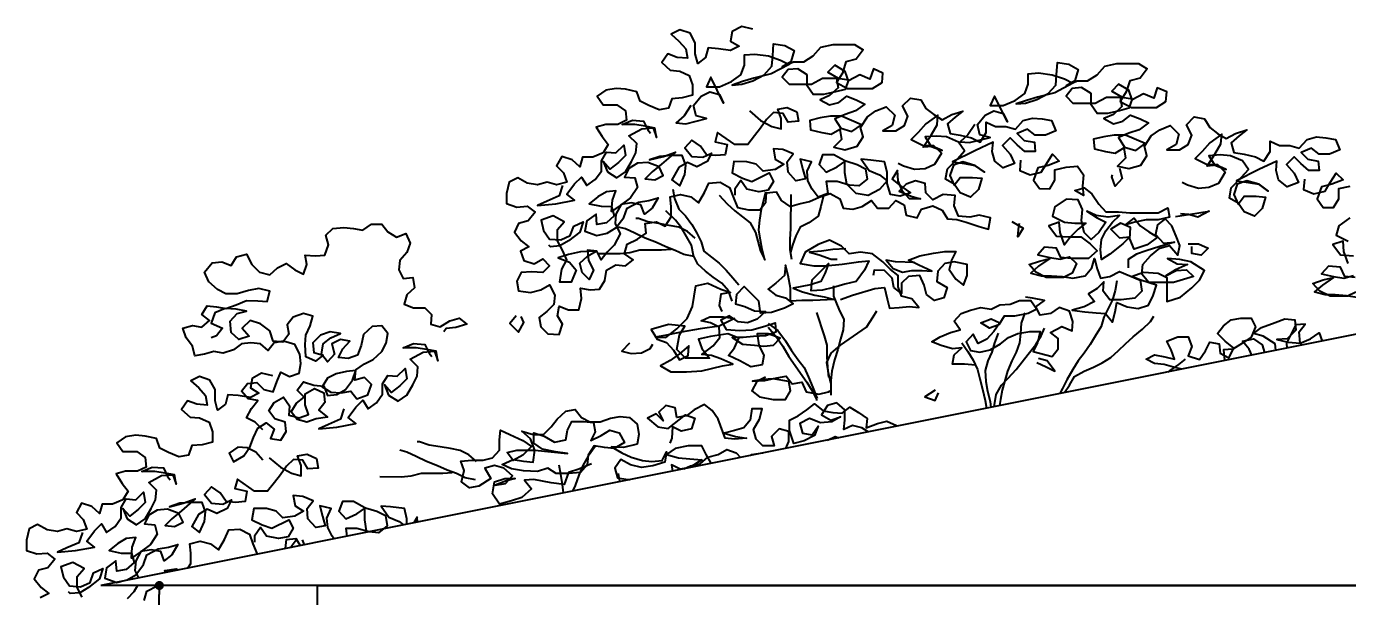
# Model space of a CAD drawing. Header units: millimetres. Extents: x 92.2 to 172.4, y 6.8 to 63.1.
# Drawn here: x 131.537 to 135.193, y 14.922 to 16.498 of the extents above; entities that cross this region are included whole.
import ezdxf

# ---------------------------------------------------------------- set-up
doc = ezdxf.new("R2010")
doc.units = ezdxf.units.MM
doc.layers.add('Alvenaria', color=5, linetype='Continuous')
doc.layers.add('COTAS', color=1, linetype='Continuous')
doc.styles.add('ROMANS', font='C-ACENTO.SHX')
doc.dimstyles.new('Artiun 1-50', dxfattribs={"dimscale": 0.5, "dimtxt": 0.15, "dimasz": 0.05, "dimexe": 0.03, "dimexo": 0.05, "dimgap": 0.1, "dimtad": 1, "dimzin": 4, "dimdsep": 46, "dimtxsty": 'ROMANS', "dimblk": 'DOT', "dimcen": 0.025, "dimclrt": 2, "dimadec": 0, "dimazin": 0, "dimtfac": 1, "dimtix": 1, "dimtmove": 2, "dimatfit": 2, "dimldrblk": 'DOT', "dimfxl": 1, "dimtolj": 1, "dimtzin": 0, "dimarcsym": 0})

# ---------------------------------------------------------------- blocks, each defined once
blk = doc.blocks.new('_DOT')
at = {"color": 0, "linetype": 'ByBlock'}
blk.add_line((-0.5, 0), (-1, 0), dxfattribs=at)
at = {"color": 0, "linetype": 'ByBlock', "const_width": 0.5}
blk.add_lwpolyline([(-0.25, 0, 1), (0.25, 0, 1)], format="xyb", close=True, dxfattribs=at)
blk = doc.blocks.new('*D146')
at = {"layer": 'COTAS', "color": 0, "lineweight": -2, "transparency": 16777216}
for p, q in [((132.318, 14.9523), (131.89, 14.9523)), ((131.905, 8.1573), (131.905, 14.9273)), ((132.318, 8.1323), (131.89, 8.1323))]:
    blk.add_line(p, q, dxfattribs=at)
at = {"layer": 'Defpoints', "color": 0, "transparency": 16777216}
for p in [(131.905, 14.9523), (132.343, 14.9523), (132.343, 8.1323)]:
    blk.add_point(p, dxfattribs=at)
at = {"layer": 'COTAS', "color": 0, "lineweight": -2, "transparency": 16777216, "xscale": 0.025, "yscale": 0.025, "zscale": 0.025}
for p, rotation in [((131.905, 14.9523), 90), ((131.905, 8.1323), 270)]:
    blk.add_blockref('_DOT', p, dxfattribs=dict(at, rotation=rotation))
at = {"layer": 'COTAS', "color": 7, "transparency": 16777216, "insert": (131.8175, 11.5423), "char_height": 0.075, "attachment_point": 5, "rotation": 90, "style": 'ROMANS'}
blk.add_mtext('\\A1;6.82', dxfattribs=at)

msp = doc.modelspace()

# ---------------------------------------------------------------- linework, layer by layer
at = {"color": 30}
for p in [(137.743, 16.1523), (143.743, 14.9523)]:
    msp.add_line(p, (131.743, 14.9523), dxfattribs=at)
at = {"color": 67}
for points in [[(133.5475, 16.4908), (133.5165, 16.4979), (133.4903, 16.4837), (133.4855, 16.4575), (133.5093, 16.4432), (133.4855, 16.4313), (133.4522, 16.4361), (133.4236, 16.4385), (133.4164, 16.4123), (133.395, 16.3956), (133.3879, 16.4218), (133.3879, 16.4528), (133.3736, 16.479), (133.345, 16.4886), (133.3212, 16.4767), (133.3426, 16.4576), (133.3617, 16.4362), (133.3664, 16.41), (133.3378, 16.4124), (133.3116, 16.4219), (133.295, 16.3981), (133.3187, 16.3767), (133.3449, 16.3743), (133.3711, 16.3623), (133.3806, 16.3361), (133.3806, 16.3075), (133.352, 16.3004), (133.3234, 16.2981), (133.3139, 16.2719), (133.2877, 16.2671), (133.2591, 16.2791), (133.2353, 16.291), (133.2258, 16.3172), (133.1949, 16.3244), (133.1687, 16.3268), (133.1401, 16.3221), (133.1163, 16.3054), (133.1329, 16.2816), (133.171, 16.2815), (133.1948, 16.2649), (133.1972, 16.2387), (133.1733, 16.2268), (133.14, 16.2268), (133.1138, 16.2197), (133.1304, 16.1935), (133.1471, 16.172), (133.1328, 16.1482), (133.1042, 16.1363), (133.0756, 16.1364), (133.0685, 16.1102), (133.047, 16.1292), (133.0185, 16.1388), (133.0042, 16.1126), (133.0232, 16.0935), (133.0327, 16.0673), (133.0041, 16.0602), (132.9779, 16.0674), (132.9517, 16.0603), (132.9231, 16.0651), (132.897, 16.0794), (132.8731, 16.0675), (132.866, 16.0365), (132.8659, 16.008), (132.8945, 15.9984), (132.9231, 16.0008), (132.9445, 15.9841), (132.9254, 15.9603), (132.8992, 15.9532), (132.8873, 15.9294), (132.9063, 15.9055), (132.9277, 15.8888), (132.9039, 15.8769), (132.9134, 15.8507), (132.942, 15.8412), (132.9658, 15.8555), (132.9849, 15.8364), (132.9658, 15.8174), (132.9348, 15.8198), (132.9062, 15.8174), (132.8943, 15.7936), (132.8991, 15.7674), (132.9324, 15.7626), (132.961, 15.7697), (132.9848, 15.784), (132.9991, 15.7554), (132.9967, 15.7292), (132.9776, 15.7102), (132.9561, 15.6935), (132.9609, 15.6673), (132.9799, 15.6483), (133.0109, 15.6458), (133.0204, 15.6744), (133.0062, 15.6982), (133.0109, 15.7244), (133.0371, 15.7149), (133.0657, 15.7149), (133.0729, 15.7458), (133.0705, 15.7744), (133.0967, 15.7696), (133.1229, 15.772), (133.1372, 15.7958), (133.142, 15.8243), (133.1682, 15.8386), (133.1944, 15.8362), (133.2159, 15.8528), (133.1921, 15.8695), (133.1992, 15.8957), (133.2278, 15.91), (133.2517, 15.9266), (133.2493, 15.9528), (133.2803, 15.9576), (133.3041, 15.9456), (133.3208, 15.9718), (133.3208, 16.0004), (133.3184, 16.0266), (133.347, 16.0337), (133.3756, 16.0265), (133.397, 16.0099), (133.4137, 16.0384), (133.4256, 16.0646), (133.4566, 16.067), (133.4828, 16.0526), (133.4923, 16.0264), (133.5042, 15.9978), (133.5351, 15.9907), (133.5661, 15.9906), (133.5828, 16.0121), (133.5852, 16.0383), (133.6114, 16.0406), (133.6256, 16.0168), (133.6494, 16.0001), (133.6756, 16.0072), (133.7042, 16.0143), (133.7304, 16.0262), (133.7614, 16.0357), (133.7876, 16.0214), (133.7971, 15.9952), (133.8233, 15.9928), (133.8495, 15.9999), (133.8757, 16.0166), (133.8923, 15.9951), (133.9233, 15.9951), (133.9424, 16.0165), (133.9662, 16.0046), (133.9709, 15.976), (134.0018, 15.9688), (134.0138, 15.9926), (134.0447, 16.0021), (134.0709, 15.9902), (134.0852, 15.9664), (134.1114, 15.964), (134.1376, 15.9568), (134.1733, 15.9448), (134.1995, 15.9377), (134.2043, 15.9686), (134.1733, 15.9758), (134.1471, 15.9711), (134.1162, 15.9735), (134.1043, 16.0021), (134.1067, 16.0306), (134.0733, 16.033), (134.0448, 16.0188), (134.0257, 16.0379), (134.0234, 16.0641), (133.9972, 16.0712), (133.971, 16.0617), (133.9519, 16.0427), (133.9852, 16.0284), (134.0114, 16.0212), (133.9805, 16.0212), (133.9614, 16.0427), (133.9495, 16.0713), (133.9472, 16.0998), (133.9329, 16.076), (133.9591, 16.0546), (133.9829, 16.0379), (133.9543, 16.0284), (133.9281, 16.0332), (133.9186, 16.0641), (133.9186, 16.0951), (133.9115, 16.1237), (133.8734, 16.1285), (133.8472, 16.1309), (133.8686, 16.0999), (133.8972, 16.088), (133.9186, 16.0713), (133.8971, 16.0475), (133.8662, 16.0309), (133.8328, 16.0357), (133.8067, 16.0619), (133.8019, 16.0928), (133.802, 16.1262), (133.771, 16.1429), (133.74, 16.1429), (133.7305, 16.1167), (133.7495, 16.0953), (133.7805, 16.1095), (133.8043, 16.1262), (133.8353, 16.1166), (133.8591, 16.1047), (133.8638, 16.0761), (133.84, 16.0571), (133.8138, 16.0595), (133.7805, 16.069), (133.7495, 16.0691), (133.7542, 16.0357), (133.728, 16.0262), (133.7114, 16.0477), (133.6995, 16.0715), (133.6971, 16.0977), (133.7091, 16.1239), (133.6781, 16.131), (133.6852, 16.1025), (133.6924, 16.0763), (133.6662, 16.0715), (133.6447, 16.0954), (133.6424, 16.1239), (133.6591, 16.1454), (133.6305, 16.1573), (133.6043, 16.1597), (133.6091, 16.1311), (133.6329, 16.1168), (133.609, 16.1025), (133.5757, 16.0978), (133.5567, 16.1169), (133.5305, 16.124), (133.4947, 16.1241), (133.49, 16.0931), (133.5185, 16.0788), (133.5447, 16.0693), (133.5924, 16.093), (133.6042, 16.0692), (133.5899, 16.0454), (133.5637, 16.0407), (133.5304, 16.0478), (133.5137, 16.0717), (133.4971, 16.0479), (133.497, 16.0312)], [(133.3758, 16.279), (133.3567, 16.2504), (133.3353, 16.2314), (133.3615, 16.229), (133.4186, 16.2432), (133.3901, 16.2504), (133.383, 16.279), (133.4044, 16.3051), (133.4282, 16.317), (133.4544, 16.3099), (133.4663, 16.286), (133.4307, 16.3575), (133.4187, 16.3313), (133.4544, 16.3313), (133.4878, 16.3456), (133.514, 16.3646), (133.5236, 16.3908), (133.5236, 16.4193), (133.5522, 16.4217), (133.5903, 16.4169), (133.6236, 16.405), (133.6474, 16.393), (133.5974, 16.3669), (133.5497, 16.355), (133.5188, 16.3455), (133.4902, 16.336), (133.5164, 16.3384), (133.5473, 16.3479), (133.5783, 16.3645), (133.5998, 16.3883), (133.6022, 16.4169), (133.6046, 16.4502), (133.6355, 16.4454), (133.6617, 16.4311), (133.6522, 16.4002), (133.6283, 16.3859), (133.6593, 16.4002), (133.6879, 16.4001), (133.7141, 16.4168), (133.7356, 16.4406), (133.7689, 16.4477), (133.8284, 16.4476), (133.8522, 16.4333), (133.8332, 16.4072), (133.8046, 16.4), (133.795, 16.3691), (133.7783, 16.3429), (133.8093, 16.3262), (133.8783, 16.3261), (133.9046, 16.3428), (133.907, 16.369), (133.8808, 16.3809), (133.8712, 16.3523), (133.8427, 16.3643), (133.8117, 16.3476), (133.8022, 16.3738), (133.7736, 16.3905), (133.7545, 16.3715), (133.7831, 16.3548), (133.8117, 16.35), (133.8021, 16.3238), (133.7759, 16.3167), (133.7426, 16.3096), (133.714, 16.3096), (133.6974, 16.3335), (133.6974, 16.3644), (133.6712, 16.3811), (133.645, 16.3787), (133.6283, 16.3573), (133.6474, 16.3383), (133.7093, 16.3382), (133.7402, 16.3548), (133.7783, 16.3548), (133.7831, 16.3286), (133.7592, 16.3072), (133.733, 16.2953), (133.7592, 16.281), (133.7854, 16.2881), (133.8069, 16.3048), (133.8331, 16.2952), (133.8569, 16.2833), (133.8307, 16.2643), (133.8021, 16.2548), (133.7735, 16.2429), (133.7901, 16.2167), (133.8211, 16.2071), (133.8473, 16.2262), (133.7925, 16.25), (133.7616, 16.25), (133.733, 16.2453), (133.7044, 16.2382), (133.7068, 16.212), (133.7377, 16.2048), (133.7639, 16.2), (133.7877, 16.2143), (133.7925, 16.1857), (133.771, 16.1643), (133.802, 16.1571), (133.8353, 16.1666), (133.852, 16.1928), (133.8449, 16.219), (133.864, 16.2476), (133.8878, 16.2642), (133.9164, 16.2761), (133.9402, 16.2523), (133.933, 16.2237), (133.9068, 16.2094), (133.9425, 16.2094), (133.9664, 16.2237), (133.9759, 16.2498), (133.9616, 16.2784), (133.9831, 16.2999), (134.0117, 16.2951), (134.0259, 16.2712), (134.0474, 16.2545), (134.0712, 16.2402), (134.0974, 16.2545), (134.1283, 16.264), (134.1069, 16.2473), (134.0854, 16.2283), (134.0926, 16.2021), (134.1211, 16.1973), (134.1521, 16.1902), (134.1759, 16.1782), (134.1926, 16.2044), (134.1926, 16.233), (134.2188, 16.221), (134.2474, 16.221), (134.2736, 16.2139), (134.295, 16.2376), (134.3212, 16.2448), (134.3474, 16.2424), (134.3736, 16.2376), (134.3855, 16.209), (134.3569, 16.1971), (134.3283, 16.1971), (134.3069, 16.2138), (134.2783, 16.2019), (134.2973, 16.1829), (134.3259, 16.1781), (134.3283, 16.1519), (134.2997, 16.1519), (134.2783, 16.171), (134.2592, 16.1901), (134.2378, 16.1686), (134.2592, 16.1448), (134.2711, 16.1186), (134.2401, 16.1067), (134.2163, 16.1258), (134.2092, 16.152), (134.2116, 16.1782), (134.1616, 16.1544), (134.0996, 16.1235), (134.133, 16.1187), (134.1615, 16.1139), (134.1877, 16.0949), (134.1615, 16.1139), (134.1282, 16.1235), (134.102, 16.114), (134.0924, 16.0854), (134.1043, 16.0592), (134.121, 16.0806), (134.1544, 16.0806), (134.1806, 16.0782), (134.171, 16.0472), (134.1495, 16.0258), (134.121, 16.0378), (134.1043, 16.0616), (134.0805, 16.0759), (134.0853, 16.1045), (134.1139, 16.133), (134.133, 16.1544), (134.1163, 16.1783), (134.083, 16.1926), (134.0544, 16.195), (134.0235, 16.1927), (134.0401, 16.1664), (134.0711, 16.1545), (134.0449, 16.1664), (134.0187, 16.1641), (134.0402, 16.1974), (134.0569, 16.226), (134.0593, 16.2522), (134.0259, 16.2284), (134.0044, 16.2046), (133.9854, 16.1855), (134.0187, 16.1688), (134.0473, 16.1688), (134.0687, 16.1474), (134.0496, 16.1164), (134.0234, 16.1045), (133.9948, 16.1022), (133.9639, 16.1117), (133.9496, 16.1189)], [(134.1612, 16.2267), (134.1421, 16.1981), (134.1206, 16.1791), (134.1468, 16.1767), (134.204, 16.1909), (134.1754, 16.1981), (134.1683, 16.2267), (134.1898, 16.2529), (134.2136, 16.2648), (134.2398, 16.2576), (134.2517, 16.2338), (134.216, 16.3052), (134.2041, 16.279), (134.2398, 16.279), (134.2732, 16.2933), (134.2994, 16.3123), (134.3089, 16.3385), (134.309, 16.3671), (134.3375, 16.3694), (134.3756, 16.3646), (134.409, 16.3527), (134.4328, 16.3408), (134.3827, 16.3146), (134.3351, 16.3027), (134.3041, 16.2932), (134.2755, 16.2837), (134.3017, 16.2861), (134.3327, 16.2956), (134.3637, 16.3122), (134.3851, 16.336), (134.3875, 16.3646), (134.3899, 16.398), (134.4209, 16.3932), (134.4471, 16.3788), (134.4375, 16.3479), (134.4137, 16.3336), (134.4447, 16.3479), (134.4733, 16.3479), (134.4995, 16.3645), (134.5209, 16.3883), (134.5543, 16.3954), (134.6138, 16.3954), (134.6376, 16.3811), (134.6185, 16.3549), (134.5899, 16.3478), (134.5804, 16.3168), (134.5637, 16.2906), (134.5946, 16.2739), (134.6637, 16.2739), (134.6899, 16.2905), (134.6923, 16.3167), (134.6661, 16.3286), (134.6566, 16.3001), (134.628, 16.312), (134.597, 16.2954), (134.5875, 16.3216), (134.559, 16.3383), (134.5399, 16.3192), (134.5685, 16.3025), (134.597, 16.2977), (134.5875, 16.2716), (134.5613, 16.2644), (134.5279, 16.2573), (134.4994, 16.2573), (134.4827, 16.2812), (134.4827, 16.3121), (134.4566, 16.3288), (134.4304, 16.3265), (134.4137, 16.3051), (134.4327, 16.286), (134.4946, 16.2859), (134.5256, 16.3026), (134.5637, 16.3025), (134.5684, 16.2763), (134.5446, 16.2549), (134.5184, 16.243), (134.5446, 16.2287), (134.5708, 16.2358), (134.5922, 16.2525), (134.6184, 16.2429), (134.6422, 16.231), (134.616, 16.212), (134.5874, 16.2025), (134.5588, 16.1906), (134.5755, 16.1644), (134.6064, 16.1548), (134.6326, 16.1739), (134.5779, 16.1977), (134.5469, 16.1978), (134.5184, 16.193), (134.4898, 16.1859), (134.4921, 16.1597), (134.5231, 16.1525), (134.5493, 16.1478), (134.5731, 16.162), (134.5778, 16.1334), (134.5564, 16.112), (134.5873, 16.1049), (134.6207, 16.1143), (134.6374, 16.1405), (134.6303, 16.1667), (134.6493, 16.1953), (134.6732, 16.2119), (134.7018, 16.2238), (134.7255, 16.2), (134.7184, 16.1714), (134.6922, 16.1571), (134.7279, 16.1571), (134.7517, 16.1714), (134.7613, 16.1976), (134.747, 16.2262), (134.7685, 16.2476), (134.797, 16.2428), (134.8113, 16.219), (134.8327, 16.2023), (134.8565, 16.188), (134.8827, 16.2022), (134.9137, 16.2117), (134.8922, 16.1951), (134.8708, 16.176), (134.8779, 16.1498), (134.9065, 16.145), (134.9374, 16.1379), (134.9612, 16.1259), (134.9779, 16.1521), (134.978, 16.1807), (135.0041, 16.1688), (135.0327, 16.1687), (135.0589, 16.1616), (135.0804, 16.1854), (135.1066, 16.1925), (135.1328, 16.1901), (135.159, 16.1853), (135.1708, 16.1567), (135.1422, 16.1448), (135.1137, 16.1449), (135.0923, 16.1615), (135.0637, 16.1497), (135.0827, 16.1306), (135.1113, 16.1258), (135.1136, 16.0996), (135.0851, 16.0996), (135.0636, 16.1187), (135.0446, 16.1378), (135.0232, 16.1164), (135.0446, 16.0925), (135.0564, 16.0663), (135.0255, 16.0544), (135.0017, 16.0735), (134.9946, 16.0997), (134.997, 16.1259), (134.9469, 16.1021), (134.885, 16.0712), (134.9183, 16.0664), (134.9469, 16.0617), (134.9731, 16.0426), (134.9469, 16.0617), (134.9136, 16.0712), (134.8874, 16.0617), (134.8778, 16.0331), (134.8897, 16.0069), (134.9064, 16.0284), (134.9397, 16.0283), (134.9659, 16.0259), (134.9564, 15.995), (134.9349, 15.9736), (134.9063, 15.9855), (134.8897, 16.0093), (134.8659, 16.0236), (134.8707, 16.0522), (134.8993, 16.0808), (134.9184, 16.1022), (134.9017, 16.126), (134.8684, 16.1403), (134.8398, 16.1427), (134.8088, 16.1404), (134.8255, 16.1142), (134.8564, 16.1022), (134.8303, 16.1142), (134.8041, 16.1118), (134.8255, 16.1451), (134.8422, 16.1737), (134.8446, 16.1999), (134.8113, 16.1761), (134.7898, 16.1523), (134.7707, 16.1333), (134.8041, 16.1166), (134.8326, 16.1165), (134.8541, 16.0951), (134.835, 16.0641), (134.8088, 16.0523), (134.7802, 16.0499), (134.7492, 16.0595), (134.735, 16.0666)], [(133.5377, 16.2645), (133.5687, 16.2383), (133.5996, 16.2216), (133.6258, 16.2144), (133.6258, 16.243), (133.6163, 16.2692), (133.6425, 16.274), (133.6687, 16.262), (133.6735, 16.2358), (133.6449, 16.2335), (133.6306, 16.2573), (133.6044, 16.2597), (133.5853, 16.2407), (133.5687, 16.2169), (133.552, 16.1955), (133.5329, 16.1717), (133.4972, 16.1717), (133.4496, 16.2051), (133.4424, 16.1789), (133.4757, 16.1717), (133.4709, 16.1431), (133.4447, 16.1408), (133.4186, 16.1432), (133.4019, 16.167), (133.3781, 16.1837), (133.359, 16.1623), (133.3781, 16.1385), (133.409, 16.1361), (133.4328, 16.1479), (133.4209, 16.1241), (133.3923, 16.1099), (133.3661, 16.1218), (133.3423, 16.1075), (133.3232, 16.0742), (133.3447, 16.0575), (133.359, 16.0885), (133.3614, 16.1147), (133.3519, 16.1409), (133.3209, 16.1409), (133.29, 16.1385), (133.2614, 16.129), (133.2995, 16.1385), (133.3328, 16.1504), (133.2947, 16.1171), (133.2685, 16.0957), (133.2494, 16.0767), (133.2756, 16.0743), (133.2994, 16.0861), (133.2875, 16.11), (133.2566, 16.1219), (133.228, 16.1196), (133.2042, 16.1053), (133.1923, 16.0815), (133.2208, 16.0791), (133.228, 16.0529), (133.2089, 16.0243), (133.1803, 16.0029), (133.1565, 15.9863), (133.1589, 16.0172), (133.1684, 16.0434), (133.1422, 16.041), (133.1184, 16.0268), (133.0946, 16.0077), (133.1279, 16.0006), (133.1565, 16.0005), (133.1636, 15.9743), (133.1421, 15.9553), (133.1159, 15.9506), (133.1136, 15.9792), (133.0874, 15.9601), (133.0826, 15.9316), (133.1159, 15.9196), (133.1445, 15.9267), (133.1683, 15.941), (133.1898, 15.9696), (133.1993, 15.9957), (133.2303, 16.0124), (133.2589, 16.0171), (133.2851, 16.0242), (133.2684, 15.9957), (133.2469, 15.979), (133.2374, 16.0052), (133.2112, 16.01), (133.1827, 16.0053), (133.1684, 15.9791), (133.1659, 15.9529), (133.1802, 15.9243), (133.1635, 15.8934), (133.1444, 15.8743), (133.1278, 15.8529), (133.1159, 15.8768), (133.0897, 15.8792), (133.092, 15.8506), (133.1063, 15.8244), (133.0944, 15.7982), (133.0753, 15.8173), (133.0682, 15.8435), (133.0897, 15.8625), (133.1135, 15.8768), (133.0706, 15.8744), (133.0373, 15.8673), (133.0087, 15.8578), (133.0396, 15.8459), (133.0587, 15.8244), (133.0443, 15.7911), (133.0134, 15.7911), (133.0182, 15.8268), (133.0325, 15.853), (133.0206, 15.8792), (133.0063, 15.9054), (133.0064, 15.9364), (133.0254, 15.9578), (132.9945, 15.9745), (132.9612, 15.9626), (132.9683, 15.934), (132.9849, 15.9102), (133.0159, 15.9078), (133.0421, 15.9197), (133.0516, 15.9459), (133.0778, 15.9578), (133.0683, 15.9292), (133.0373, 15.9054), (133.0135, 15.8911), (132.9873, 15.8888), (132.9825, 15.8935)], [(133.0208, 16.0578), (133.0112, 16.0293), (132.9779, 16.015), (132.9517, 16.0031), (133.0017, 16.0078), (133.0541, 16.0173), (133.0327, 16.034), (133.0541, 16.0626), (133.0732, 16.0816), (133.0875, 16.0578), (133.1113, 16.0744), (133.128, 16.0982), (133.128, 16.1268), (133.1423, 16.1506), (133.1685, 16.1482), (133.19, 16.1696), (133.1947, 16.141), (133.1756, 16.122), (133.1518, 16.103), (133.1328, 16.1244), (133.1446, 16.0958), (133.1708, 16.0791), (133.1947, 16.0958), (133.2114, 16.1243), (133.2233, 16.1481), (133.2257, 16.1743), (133.2043, 16.1958), (133.24, 16.2148), (133.271, 16.2172), (133.2805, 16.1909), (133.2757, 16.2171), (133.2495, 16.2219), (133.221, 16.2267), (133.1853, 16.2268), (133.2138, 16.2386), (133.2448, 16.2362), (133.2567, 16.2124), (133.2638, 16.2029)], [(134.2878, 16.1281), (134.2854, 16.0995), (134.3139, 16.0876), (134.3449, 16.0947), (134.3592, 16.1185), (134.3759, 16.1447), (134.3949, 16.1256), (134.364, 16.1138), (134.3354, 16.1066), (134.3234, 16.0733), (134.3401, 16.0495), (134.3687, 16.0494), (134.383, 16.0732), (134.383, 16.1018), (134.414, 16.1089), (134.4449, 16.1113), (134.4616, 16.0875), (134.4592, 16.0565), (134.4615, 16.0303), (134.4377, 16.0446), (134.4639, 16.0517), (134.4853, 16.0351), (134.5044, 16.0065), (134.5234, 15.985), (134.5591, 15.985), (134.5901, 15.9826), (134.6687, 15.9825), (134.6949, 15.9968), (134.6996, 15.9706), (134.6686, 15.9634), (134.6353, 15.9635), (134.6043, 15.9564), (134.5781, 15.9492), (134.602, 15.9683), (134.6186, 15.9468), (134.6424, 15.9301), (134.6662, 15.9158), (134.6376, 15.8944), (134.6019, 15.8825), (134.59, 15.9111), (134.5924, 15.9421), (134.5639, 15.954), (134.5376, 15.9374), (134.5614, 15.9135), (134.59, 15.9159), (134.5709, 15.8969), (134.5352, 15.8683), (134.5114, 15.854), (134.509, 15.8802), (134.5114, 15.9088), (134.5233, 15.9326), (134.5424, 15.9564), (134.5615, 15.9754), (134.5305, 15.9707), (134.4972, 15.9755), (134.471, 15.9874), (134.4996, 15.9684), (134.5234, 15.9564), (134.5043, 15.9279), (134.4828, 15.9088), (134.4638, 15.9279), (134.4567, 15.9613), (134.4591, 15.9922), (134.4472, 16.0184), (134.4139, 16.0208), (134.3829, 15.9994), (134.3757, 15.9732), (134.4091, 15.9565), (134.4376, 15.9541), (134.4686, 15.9541), (134.4471, 15.9374), (134.4257, 15.916), (134.409, 15.8946), (134.3971, 15.928), (134.3948, 15.9565), (134.3662, 15.947), (134.3876, 15.9185), (134.4233, 15.916), (134.4543, 15.916), (134.4804, 15.8969), (134.4995, 15.8779), (134.4756, 15.8565), (134.428, 15.8565), (134.3994, 15.8589), (134.3876, 15.8851), (134.3542, 15.8875), (134.3352, 15.8661), (134.3685, 15.8589), (134.3971, 15.8541), (134.4233, 15.8613), (134.4423, 15.8422), (134.4304, 15.816), (134.4065, 15.8041), (134.3589, 15.8042), (134.3303, 15.8185), (134.3113, 15.8399), (134.3399, 15.8494), (134.3685, 15.8566), (134.3375, 15.8351), (134.3161, 15.8161), (134.3446, 15.8089), (134.3732, 15.8089), (134.4042, 15.8065), (134.4327, 15.8017), (134.4661, 15.8088), (134.4852, 15.8302), (134.4923, 15.8564), (134.4994, 15.8279), (134.5089, 15.8017), (134.5351, 15.8064), (134.5613, 15.8207), (134.6185, 15.7968), (134.6232, 15.7658), (134.6041, 15.7468), (134.566, 15.7421), (134.5351, 15.7421), (134.5161, 15.7659), (134.5185, 15.7921), (134.4994, 15.7731), (134.4756, 15.7588), (134.4922, 15.7374), (134.4636, 15.7231), (134.4303, 15.7136), (134.466, 15.7088), (134.4969, 15.7064), (134.5231, 15.704), (134.5422, 15.6802), (134.5493, 15.7087), (134.5541, 15.7349), (134.5827, 15.723), (134.6136, 15.7182), (134.6422, 15.7277), (134.6542, 15.7539), (134.6637, 15.7825), (134.6209, 15.7968), (134.5947, 15.8063), (134.628, 15.8182), (134.6685, 15.8158), (134.6923, 15.8039), (134.6923, 15.7372), (134.7304, 15.7491), (134.7613, 15.7752), (134.7828, 15.7966), (134.7971, 15.8228), (134.759, 15.8467), (134.7281, 15.8538), (134.6947, 15.8563), (134.7209, 15.8419), (134.7495, 15.8395), (134.7161, 15.8253), (134.6899, 15.8086), (134.7185, 15.8229), (134.7471, 15.8252), (134.7661, 15.8062), (134.7113, 15.7896), (134.6423, 15.7896), (134.6233, 15.8135), (134.6257, 15.8396), (134.6471, 15.8634), (134.6733, 15.8849), (134.6995, 15.892), (134.7233, 15.8658), (134.7281, 15.8919), (134.7186, 15.9181), (134.7067, 15.9467), (134.6877, 15.9658), (134.6662, 15.9492), (134.6615, 15.923), (134.6829, 15.8991), (134.7138, 15.9015), (134.6733, 15.8896), (134.6352, 15.8777), (134.609, 15.8682), (134.5852, 15.854), (134.5852, 15.8302)], [(134.5616, 16.1064), (134.5687, 16.0778), (134.5497, 16.0564), (134.5402, 16.0826), (134.5425, 16.0874)], [(135.0731, 16.0758), (135.0707, 16.0473), (135.0993, 16.0353), (135.1302, 16.0424), (135.1446, 16.0662), (135.1613, 16.0924), (135.1803, 16.0734), (135.1493, 16.0615), (135.1207, 16.0544), (135.1088, 16.021), (135.1254, 15.9972), (135.154, 15.9972), (135.1683, 16.021), (135.1684, 16.0495), (135.1993, 16.0567)], [(133.3256, 16.048), (133.3303, 16.0218), (133.3422, 15.9932), (133.3612, 15.9742), (133.3779, 15.9503), (133.3922, 15.9265), (133.404, 15.9027), (133.4112, 15.8765), (133.454, 15.8431), (133.473, 15.824), (133.4921, 15.8026), (133.5087, 15.7835)], [(133.4542, 16.0312), (133.4756, 16.0074), (133.497, 15.9883), (133.5398, 15.9549), (133.5541, 15.9287), (133.5683, 15.8763), (133.5802, 15.8525), (133.5731, 15.8811), (133.5684, 15.9073), (133.5636, 15.9359), (133.566, 15.9621), (133.5708, 15.993), (133.5828, 16.0406)], [(133.6518, 16.0334), (133.6517, 15.9382), (133.6493, 15.9096), (133.6493, 15.881), (133.6541, 15.8548)], [(133.7423, 16.031), (133.7352, 16), (133.728, 15.9738), (133.7018, 15.9548), (133.6779, 15.9429), (133.666, 15.9191), (133.6565, 15.8929), (133.6517, 15.8739)], [(133.4896, 15.7383), (133.4801, 15.7669), (133.4611, 15.7883), (133.4373, 15.805), (133.4159, 15.8217), (133.3945, 15.8408), (133.3826, 15.8646), (133.3778, 15.8932), (133.3493, 15.9408), (133.3327, 15.9623), (133.3065, 15.9885)], [(134.7163, 15.9729), (134.752, 15.9777), (134.8092, 15.9871), (134.7782, 15.9705), (134.752, 15.9777), (134.7306, 15.9801)], [(132.1915, 15.3825), (132.17, 15.404), (132.1462, 15.4159), (132.1605, 15.4421), (132.1772, 15.4635), (132.151, 15.4683), (132.132, 15.4897), (132.1487, 15.5111), (132.1749, 15.5135), (132.1939, 15.4944), (132.2201, 15.4873), (132.2297, 15.5158), (132.2416, 15.542), (132.2654, 15.5301), (132.2916, 15.5396), (132.2964, 15.5658), (132.294, 15.592), (132.2798, 15.6182), (132.2488, 15.6277), (132.2226, 15.623), (132.2059, 15.6016), (132.1845, 15.6207), (132.1583, 15.6231), (132.1321, 15.6207), (132.1107, 15.6041), (132.0821, 15.5946), (132.0559, 15.5993), (132.0297, 15.5922), (132.0035, 15.5875), (131.9964, 15.6137), (131.9797, 15.6375), (131.9702, 15.6637), (131.9964, 15.6708), (132.0226, 15.6661), (132.0441, 15.6851), (132.0227, 15.7018), (132.037, 15.7256), (132.0632, 15.7232), (132.0894, 15.7184), (132.1179, 15.7279), (132.1465, 15.7398), (132.1775, 15.7397), (132.2037, 15.7373), (132.2109, 15.7659), (132.1799, 15.7731), (132.1513, 15.7683), (132.1204, 15.7588), (132.0894, 15.7589), (132.0656, 15.7708), (132.0418, 15.7923), (132.0299, 15.8185), (132.0514, 15.8446), (132.0776, 15.847), (132.1038, 15.8374), (132.1181, 15.8612), (132.1466, 15.8684), (132.1609, 15.8398), (132.1823, 15.8183), (132.2109, 15.8111), (132.2323, 15.8302), (132.2562, 15.8421), (132.28, 15.8254), (132.3038, 15.8134), (132.3133, 15.8396), (132.3086, 15.8658), (132.3372, 15.8634), (132.3634, 15.8658), (132.3729, 15.8944), (132.3658, 15.9206), (132.3849, 15.9396), (132.4158, 15.9419), (132.442, 15.9395), (132.4682, 15.9347), (132.492, 15.9514), (132.5206, 15.9514), (132.5373, 15.9299), (132.5611, 15.9156), (132.5873, 15.9251), (132.5991, 15.8989), (132.5896, 15.8727), (132.5705, 15.8513), (132.5681, 15.8251), (132.58, 15.8013), (132.6062, 15.8036), (132.6109, 15.7751), (132.5895, 15.756), (132.5823, 15.7298), (132.6085, 15.7203), (132.6395, 15.7203), (132.6585, 15.7012), (132.6561, 15.675), (132.6823, 15.6678), (132.7085, 15.6845), (132.7347, 15.6916), (132.7561, 15.6749), (132.7252, 15.6654), (132.699, 15.6631), (132.6918, 15.6535)], [(133.385, 15.8622), (133.3564, 15.867), (133.3326, 15.8789), (133.3064, 15.8885), (133.2802, 15.9004), (133.2493, 15.9123), (133.2207, 15.9267), (133.1945, 15.9386), (133.1755, 15.9434)], [(133.3874, 15.9122), (133.366, 15.9313), (133.3422, 15.9432), (133.316, 15.948), (133.2874, 15.9528), (133.2564, 15.9576), (133.2303, 15.9671), (133.2231, 15.9671)], [(134.2638, 15.959), (134.2947, 15.94), (134.2804, 15.9162), (134.2828, 15.9447), (134.2852, 15.9543)], [(135.1992, 15.9686), (135.1683, 15.9471), (135.1611, 15.921), (135.1944, 15.9043)], [(133.7897, 15.7428), (133.823, 15.7547), (133.885, 15.7736), (133.9112, 15.776), (133.9183, 15.745), (133.9254, 15.7188), (133.9516, 15.7212), (133.9802, 15.7235), (134.0064, 15.7211), (133.9874, 15.745), (133.9588, 15.7521), (133.9493, 15.7783), (133.9493, 15.8093), (133.9279, 15.826), (133.9065, 15.8474), (133.8779, 15.8689), (133.8446, 15.8737), (133.8136, 15.869), (133.7922, 15.8904), (133.7589, 15.9071), (133.7279, 15.8952), (133.6922, 15.8738), (133.6779, 15.8429), (133.716, 15.8357), (133.7469, 15.8357), (133.7945, 15.8404), (133.8398, 15.8475), (133.8684, 15.8499), (133.8564, 15.8237), (133.8326, 15.7927), (133.8016, 15.7856), (133.7707, 15.7761), (133.7397, 15.769), (133.7087, 15.7667), (133.7112, 15.7976), (133.7564, 15.8428), (133.7469, 15.8166), (133.735, 15.7928), (133.7064, 15.7833), (133.6587, 15.7739), (133.6849, 15.7643), (133.7183, 15.7547), (133.7445, 15.75), (133.773, 15.7428), (133.7135, 15.7405), (133.6825, 15.7405), (133.6516, 15.7381), (133.6516, 15.7739), (133.6445, 15.8096), (133.6374, 15.8382), (133.635, 15.8096), (133.6111, 15.7882), (133.5897, 15.7715), (133.6111, 15.7548), (133.6373, 15.7477), (133.6587, 15.731), (133.6349, 15.7191), (133.5991, 15.7072), (133.5682, 15.7049), (133.5635, 15.7382), (133.523, 15.7787), (133.5016, 15.7573), (133.4991, 15.7311), (133.5253, 15.724), (133.5515, 15.712), (133.5825, 15.7096), (133.5586, 15.6882), (133.5324, 15.6787), (133.5062, 15.6811), (133.4824, 15.6978), (133.4586, 15.6859), (133.4729, 15.6597), (133.511, 15.6573), (133.5443, 15.6596), (133.5801, 15.6691), (133.6086, 15.6786), (133.611, 15.6524), (133.5824, 15.6429), (133.5491, 15.6406), (133.5205, 15.6382), (133.4895, 15.6383), (133.5181, 15.6192), (133.5514, 15.6168), (133.5776, 15.6144), (133.6038, 15.6167), (133.6229, 15.6358), (133.5896, 15.6477), (133.5586, 15.6477), (133.5633, 15.6168), (133.5776, 15.5882), (133.5728, 15.562), (133.5419, 15.5572), (133.5109, 15.5739), (133.48, 15.5883), (133.4967, 15.6097), (133.5086, 15.6359), (133.4776, 15.6478), (133.43, 15.6407), (133.3967, 15.6336), (133.4062, 15.6074), (133.4276, 15.5812), (133.3609, 15.5812), (133.3371, 15.6051), (133.3443, 15.6455), (133.3586, 15.6693), (133.3133, 15.6741), (133.2657, 15.6599), (133.2823, 15.6337), (133.3085, 15.6241), (133.3276, 15.6027), (133.3442, 15.5765), (133.368, 15.5884), (133.3704, 15.6146), (133.3442, 15.5932), (133.318, 15.5741), (133.2918, 15.5599), (133.3204, 15.5432), (133.3632, 15.5431), (133.4061, 15.5455), (133.4633, 15.5597), (133.4918, 15.5644), (133.4585, 15.5788), (133.4323, 15.5883), (133.4061, 15.5907), (133.4371, 15.6145), (133.4562, 15.6383), (133.4538, 15.6669), (133.43, 15.6788), (133.4038, 15.6836), (133.4277, 15.6955), (133.4658, 15.6954), (133.4967, 15.6907), (133.4538, 15.6693), (133.4014, 15.6622), (133.349, 15.6527), (133.3038, 15.6432), (133.2776, 15.6385), (133.3062, 15.6384), (133.3371, 15.6622), (133.3657, 15.6908), (133.3801, 15.7241), (133.3896, 15.7812), (133.423, 15.7884), (133.4587, 15.7717), (133.4849, 15.7621), (133.4587, 15.7574), (133.4539, 15.7264), (133.461, 15.7097)], [(135.1944, 15.8423), (135.1825, 15.8757), (135.1801, 15.9043), (135.1515, 15.8948), (135.173, 15.8662), (135.2087, 15.8638)], [(133.3207, 15.8813), (133.2945, 15.879), (133.2349, 15.879), (133.2064, 15.8719), (133.1802, 15.8695), (133.1206, 15.8696)], [(133.8041, 15.8833), (133.7684, 15.8809), (133.7374, 15.8762), (133.7041, 15.8738), (133.7303, 15.8667), (133.7636, 15.8547), (133.7803, 15.8547)], [(133.9946, 15.845), (133.9422, 15.8474), (133.916, 15.8522), (133.935, 15.8284), (133.9612, 15.8188), (133.9874, 15.8236), (134.016, 15.8235), (134.0422, 15.8211), (134.0065, 15.8378), (133.9779, 15.8521), (134.0089, 15.864), (134.047, 15.8711), (134.078, 15.8759), (134.1089, 15.8758), (134.097, 15.852), (134.0898, 15.8258), (134.1089, 15.7996), (134.1303, 15.7829), (134.1398, 15.8091), (134.1399, 15.8401), (134.1041, 15.8473), (134.0779, 15.8425), (134.0589, 15.8211), (134.0565, 15.7925), (134.085, 15.7758), (134.0755, 15.7473), (134.0493, 15.7402), (134.0278, 15.7568), (134.0207, 15.783), (134.0088, 15.8093), (133.9779, 15.8069), (133.9588, 15.7879), (133.9588, 15.7593), (133.9374, 15.776), (133.9326, 15.8022), (133.9112, 15.8236), (133.8826, 15.8237), (133.8802, 15.8094)], [(134.7519, 15.8967), (134.7805, 15.8967), (134.8067, 15.8847), (134.7876, 15.8657), (134.7614, 15.8705), (134.7615, 15.8895)], [(135.2134, 15.8042), (135.1848, 15.8066), (135.1729, 15.8328), (135.1396, 15.8352), (135.1205, 15.8138), (135.1538, 15.8067), (135.1824, 15.8019), (135.2086, 15.809)], [(134.5542, 15.7945), (134.5494, 15.7683), (134.5422, 15.7421), (134.5184, 15.6945), (134.5112, 15.6683), (134.4945, 15.6421), (134.4802, 15.6183), (134.4635, 15.5945), (134.4468, 15.5731), (134.4325, 15.5493), (134.4158, 15.5207), (134.4039, 15.4969), (134.3963, 15.483)], [(135.2157, 15.7637), (135.1919, 15.7518), (135.1443, 15.7519), (135.1157, 15.7662), (135.0967, 15.7877), (135.1253, 15.7972), (135.1538, 15.8043), (135.1229, 15.7829), (135.1014, 15.7638), (135.13, 15.7567), (135.1586, 15.7566), (135.1895, 15.7542), (135.2181, 15.7494)], [(133.7707, 15.7809), (133.7706, 15.7523), (133.7849, 15.7166), (133.7992, 15.688), (133.7968, 15.6594), (133.7896, 15.6332), (133.7824, 15.6047), (133.7729, 15.5761), (133.7657, 15.5451), (133.7633, 15.5189), (133.7633, 15.4785)], [(132.1914, 15.2992), (132.1723, 15.3206), (132.1485, 15.3325), (132.1223, 15.3349), (132.0985, 15.3183), (132.1104, 15.2945), (132.139, 15.3111), (132.1557, 15.3349), (132.1652, 15.3611), (132.1772, 15.3873), (132.201, 15.4016), (132.2224, 15.3849), (132.2129, 15.3587), (132.2414, 15.3539), (132.2557, 15.3777), (132.2534, 15.4039), (132.2248, 15.4134), (132.2082, 15.4349), (132.2225, 15.4587), (132.2487, 15.473), (132.2653, 15.4491), (132.2629, 15.4229), (132.2915, 15.4158), (132.3177, 15.4253), (132.3082, 15.4515), (132.3082, 15.4824), (132.3344, 15.4967), (132.3606, 15.4848), (132.363, 15.4586), (132.3463, 15.4371), (132.3701, 15.4181), (132.3391, 15.4133), (132.3129, 15.4038), (132.2867, 15.411), (132.2701, 15.4324), (132.2844, 15.4562), (132.3058, 15.4729), (132.2868, 15.492), (132.3035, 15.5158), (132.3321, 15.5062), (132.3606, 15.5038), (132.3701, 15.4776), (132.3963, 15.48), (132.4202, 15.4942), (132.4392, 15.5204), (132.4488, 15.5466), (132.4226, 15.5442), (132.394, 15.5371), (132.3702, 15.5252), (132.3559, 15.5014), (132.3797, 15.4871), (132.4083, 15.4847), (132.4345, 15.4895), (132.4511, 15.468), (132.4821, 15.4799), (132.4916, 15.5084), (132.4726, 15.5275), (132.4464, 15.5204), (132.4488, 15.549), (132.4726, 15.5656), (132.4965, 15.5775), (132.5203, 15.5989), (132.5322, 15.6227), (132.537, 15.6489), (132.5204, 15.6704), (132.4942, 15.668), (132.4703, 15.6466), (132.4631, 15.6156), (132.4536, 15.5895), (132.4274, 15.58), (132.4012, 15.5824), (132.4131, 15.6062), (132.4322, 15.6276), (132.406, 15.6324), (132.3822, 15.6205), (132.3893, 15.5919), (132.3702, 15.5705), (132.3536, 15.5919), (132.3584, 15.6205), (132.3798, 15.6371), (132.406, 15.649), (132.3775, 15.6538), (132.3512, 15.6443), (132.3298, 15.6229), (132.3322, 15.5967), (132.3583, 15.5895), (132.3369, 15.5729), (132.3107, 15.5848), (132.3084, 15.6182), (132.3108, 15.6444), (132.3227, 15.6705), (132.3299, 15.6967), (132.3037, 15.7039), (132.2751, 15.6944), (132.2584, 15.673), (132.2631, 15.6468), (132.2464, 15.6254), (132.2203, 15.6278), (132.2108, 15.6564), (132.1846, 15.6754), (132.156, 15.685), (132.1346, 15.6636), (132.1536, 15.6421), (132.125, 15.6326), (132.1036, 15.6517), (132.1012, 15.6827), (132.1203, 15.7041), (132.1465, 15.7112), (132.1179, 15.716), (132.087, 15.7184), (132.0584, 15.7065), (132.0488, 15.6779), (132.0798, 15.6636), (132.0631, 15.6422), (132.0488, 15.6375)], [(134.1634, 15.5614), (134.1325, 15.5639), (134.0991, 15.5639), (134.1039, 15.5901), (134.1254, 15.6091), (134.0992, 15.6067), (134.0682, 15.6163), (134.042, 15.6259), (134.0658, 15.6401), (134.0944, 15.652), (134.1206, 15.6591), (134.104, 15.6829), (134.1231, 15.7044), (134.1493, 15.7139), (134.1778, 15.721), (134.2064, 15.7162), (134.2302, 15.7281), (134.2588, 15.7304), (134.285, 15.7399), (134.316, 15.7399), (134.3326, 15.7161), (134.3088, 15.7042), (134.2707, 15.6971), (134.2421, 15.6971), (134.2278, 15.6733), (134.2016, 15.6638), (134.1778, 15.6781), (134.2064, 15.69), (134.2302, 15.6781), (134.2135, 15.6543), (134.1944, 15.6329), (134.1706, 15.621), (134.1563, 15.6472), (134.1373, 15.6258), (134.1492, 15.6019), (134.1754, 15.5972), (134.2039, 15.6043), (134.2325, 15.6209), (134.254, 15.6376), (134.2802, 15.6494), (134.3135, 15.6542), (134.3421, 15.6542), (134.3349, 15.6232), (134.323, 15.5994), (134.3754, 15.5851), (134.3921, 15.6065), (134.3921, 15.6351), (134.3707, 15.6517), (134.4017, 15.6684), (134.4302, 15.6565), (134.4326, 15.6826), (134.4231, 15.7112), (134.3946, 15.7208), (134.3707, 15.7041), (134.3421, 15.6994), (134.3303, 15.7232), (134.3541, 15.7399), (134.3208, 15.7471), (134.3017, 15.7494)], [(132.8919, 15.6983), (132.8752, 15.6769), (132.899, 15.6531), (132.9133, 15.6793), (132.9061, 15.696)], [(133.723, 15.7071), (133.7444, 15.6428), (133.7515, 15.6166), (133.7514, 15.5856), (133.7538, 15.5547), (133.7562, 15.5285)], [(133.7633, 15.5118), (133.7562, 15.5404), (133.7514, 15.569), (133.7634, 15.5951), (133.7896, 15.6166), (133.8611, 15.6665), (133.8801, 15.6951), (133.8897, 15.7117)], [(134.2993, 15.7066), (134.2897, 15.678), (134.2873, 15.6494), (134.2849, 15.6232), (134.2754, 15.5971), (134.2634, 15.5733), (134.2515, 15.5447), (134.2372, 15.4923), (134.2324, 15.4661), (134.2296, 15.4497)], [(134.409, 15.4855), (134.4229, 15.5064), (134.4372, 15.5302), (134.4635, 15.5445), (134.4897, 15.5564), (134.5135, 15.5683), (134.5373, 15.5825), (134.5588, 15.6016), (134.5778, 15.6206), (134.5993, 15.6396), (134.6255, 15.661), (134.647, 15.6825), (134.6565, 15.6967)], [(134.7338, 15.5505), (134.7111, 15.5562), (134.6849, 15.5633), (134.6588, 15.5658), (134.6349, 15.5777), (134.6588, 15.5896), (134.6873, 15.5848), (134.7135, 15.5776), (134.704, 15.6038), (134.6922, 15.6276), (134.7231, 15.6395), (134.7517, 15.6395), (134.7612, 15.6133), (134.7516, 15.5871), (134.7826, 15.5775), (134.7993, 15.6013), (134.8112, 15.6251), (134.8374, 15.6204), (134.8398, 15.5942), (134.8636, 15.5822), (134.8779, 15.6084), (134.8541, 15.6275), (134.8327, 15.6489), (134.8494, 15.6704), (134.8708, 15.687), (134.897, 15.6917), (134.9256, 15.6917), (134.9375, 15.6679), (134.9255, 15.6393), (134.9017, 15.6227), (134.8755, 15.606), (134.8493, 15.6037), (134.8517, 15.5751), (134.8516, 15.5741)], [(134.9936, 15.6025), (134.9922, 15.6202), (134.9589, 15.6417), (134.9327, 15.6489), (134.9541, 15.6655), (134.9923, 15.6798), (135.0185, 15.6893), (135.047, 15.6868), (135.0494, 15.6583), (135.0256, 15.6345), (134.997, 15.6321), (135.0279, 15.6249), (135.0613, 15.6225), (135.0899, 15.6344), (135.1137, 15.6511), (135.122, 15.6281)], [(133.5896, 15.6763), (133.6158, 15.6572), (133.6372, 15.6286), (133.6538, 15.6024), (133.6728, 15.5762), (133.6895, 15.5547), (133.7014, 15.5285), (133.7133, 15.4999), (133.7228, 15.4737), (133.7251, 15.469)], [(133.5896, 15.6668), (133.6134, 15.6382), (133.63, 15.6143), (133.6467, 15.5857), (133.6966, 15.5142), (133.7109, 15.4904), (133.7228, 15.4666), (133.7228, 15.4642)], [(134.2254, 15.6495), (134.2159, 15.6233), (134.2087, 15.5971), (134.1968, 15.5733), (134.1896, 15.5471), (134.1919, 15.5162), (134.1967, 15.49), (134.2038, 15.4614), (134.2053, 15.4448)], [(134.2143, 15.4466), (134.2205, 15.4804), (134.2348, 15.5066), (134.2539, 15.5256), (134.2753, 15.5494), (134.3087, 15.5923), (134.3302, 15.6184), (134.3445, 15.6422), (134.354, 15.6637)], [(135.0667, 15.6171), (135.0613, 15.6225), (135.0589, 15.6535), (135.0756, 15.6749), (135.0494, 15.6726), (135.0351, 15.6464), (135.0232, 15.6226), (135.0244, 15.6086)], [(132.4157, 15.4405), (132.4061, 15.4119), (132.3728, 15.3977), (132.3466, 15.3858), (132.3966, 15.3905), (132.449, 15.4), (132.4276, 15.4167), (132.449, 15.4452), (132.4681, 15.4643), (132.4824, 15.4405), (132.5062, 15.4571), (132.5229, 15.4809), (132.5229, 15.5095), (132.5372, 15.5333), (132.5634, 15.5309), (132.5849, 15.5523), (132.5896, 15.5237), (132.5705, 15.5047), (132.5467, 15.4856), (132.5277, 15.5071), (132.5395, 15.4785), (132.5657, 15.4618), (132.5896, 15.4785), (132.6063, 15.507), (132.6182, 15.5308), (132.6206, 15.557), (132.5992, 15.5785), (132.6349, 15.5975), (132.6659, 15.5998), (132.6754, 15.5736), (132.6706, 15.5998), (132.6444, 15.6046), (132.6159, 15.6094), (132.5801, 15.6094), (132.6087, 15.6213), (132.6397, 15.6189), (132.6516, 15.5951), (132.6587, 15.5856)], [(133.2061, 15.6219), (133.1847, 15.6004), (133.2109, 15.5933), (133.2394, 15.5956), (133.2633, 15.6075), (133.2704, 15.6194)], [(134.1254, 15.6234), (134.142, 15.5996), (134.1563, 15.5757), (134.1682, 15.5495), (134.1753, 15.5233), (134.1824, 15.4947), (134.1895, 15.4638), (134.1934, 15.4424)], [(134.9277, 15.5893), (134.9207, 15.606), (134.9017, 15.6274), (134.9327, 15.6346), (134.9565, 15.6179), (134.9624, 15.5962)], [(134.3325, 15.5684), (134.3587, 15.5565), (134.3825, 15.5446), (134.3611, 15.5732), (134.3373, 15.5803)], [(134.6951, 15.5428), (134.7016, 15.5467), (134.7254, 15.5633), (134.7445, 15.5776)], [(132.2189, 15.532), (132.1879, 15.5391), (132.1617, 15.5249), (132.1569, 15.4987), (132.1807, 15.4844), (132.1569, 15.4725), (132.1236, 15.4773), (132.095, 15.4797), (132.0878, 15.4535), (132.0664, 15.4368), (132.0593, 15.463), (132.0593, 15.494), (132.045, 15.5202), (132.0165, 15.5298), (131.9926, 15.5179), (132.014, 15.4988), (132.0331, 15.4774), (132.0378, 15.4512), (132.0092, 15.4536), (131.9831, 15.4631), (131.9664, 15.4393), (131.9902, 15.4179), (132.0163, 15.4155), (132.0425, 15.4035), (132.052, 15.3773), (132.052, 15.3487), (132.0234, 15.3416), (131.9948, 15.3393), (131.9853, 15.3131), (131.9591, 15.3083), (131.9305, 15.3203), (131.9067, 15.3322), (131.8972, 15.3584), (131.8663, 15.3656), (131.8401, 15.368), (131.8115, 15.3632), (131.7877, 15.3466), (131.8043, 15.3228), (131.8424, 15.3227), (131.8662, 15.306), (131.8686, 15.2798), (131.8448, 15.268), (131.8114, 15.268), (131.7852, 15.2609), (131.8019, 15.2347), (131.8185, 15.2132), (131.8042, 15.1894), (131.7756, 15.1775), (131.747, 15.1776), (131.7399, 15.1514), (131.7184, 15.1704), (131.6899, 15.18), (131.6756, 15.1538), (131.6946, 15.1347), (131.7041, 15.1085), (131.6755, 15.1014), (131.6493, 15.1086), (131.6231, 15.1015), (131.5946, 15.1063), (131.5684, 15.1206), (131.5445, 15.1087), (131.5374, 15.0777), (131.5373, 15.0491), (131.5659, 15.0396), (131.5945, 15.042), (131.6159, 15.0253), (131.5968, 15.0015), (131.5706, 14.9943), (131.5587, 14.9705), (131.5777, 14.9467), (131.5992, 14.93), (131.5753, 14.9181)], [(133.5823, 15.5286), (133.5585, 15.5167), (133.5442, 15.4906), (133.5656, 15.4739), (133.6037, 15.4667), (133.637, 15.4667), (133.6513, 15.4905), (133.6466, 15.5167), (133.6037, 15.5239), (133.5752, 15.5215), (133.5466, 15.5168), (133.5799, 15.5191), (133.6133, 15.5262), (133.6395, 15.531), (133.6561, 15.5095), (133.6823, 15.5143), (133.6942, 15.488), (133.7299, 15.4809), (133.7561, 15.488), (133.7609, 15.4904)], [(134.0514, 15.4925), (134.0228, 15.4735), (134.0514, 15.4639), (134.0609, 15.4853)], [(133.101, 15.2885), (133.0653, 15.2743), (133.0367, 15.2648), (133.0248, 15.2315), (132.9891, 15.2363), (132.9414, 15.2458), (132.9152, 15.2435), (132.9343, 15.2196), (132.9081, 15.1959), (132.8795, 15.1864), (132.8461, 15.1769), (132.8271, 15.2055), (132.8319, 15.2388), (132.8605, 15.2483), (132.8891, 15.2483), (132.8629, 15.2411), (132.8343, 15.2293), (132.8628, 15.234), (132.8819, 15.2554), (132.8581, 15.2769), (132.8319, 15.284), (132.8057, 15.2769), (132.8224, 15.2483), (132.789, 15.2269), (132.7628, 15.2222), (132.7414, 15.2389), (132.7486, 15.2698), (132.7391, 15.296), (132.77, 15.2984), (132.801, 15.2984), (132.8272, 15.3055), (132.8463, 15.3269), (132.8463, 15.3555), (132.8487, 15.3817), (132.8749, 15.3697), (132.9106, 15.353), (132.9344, 15.3363), (132.9105, 15.3125), (132.8843, 15.2983), (132.8677, 15.3197), (132.8939, 15.3268), (132.9439, 15.3268), (133.0344, 15.3172), (133.0011, 15.322), (132.9653, 15.3292), (132.9415, 15.3459), (132.9416, 15.3744), (132.9701, 15.3649), (132.9987, 15.3482), (133.0297, 15.3553), (133.0344, 15.3815), (133.0464, 15.4053), (133.0797, 15.4053), (133.1059, 15.4029), (133.1106, 15.3767), (133.0987, 15.3529), (133.1273, 15.3671), (133.1511, 15.3814), (133.1773, 15.3742), (133.1916, 15.348), (133.163, 15.3314), (133.1368, 15.3338), (133.1082, 15.3386), (133.0915, 15.3124), (133.0891, 15.2862), (133.0701, 15.2648), (133.0367, 15.2624), (133.0034, 15.2624), (132.9796, 15.2768), (132.951, 15.2673), (132.9129, 15.2697), (132.8796, 15.2745), (132.8534, 15.2864), (132.8843, 15.3007), (132.9129, 15.2959), (132.9391, 15.2935), (132.9439, 15.3268), (132.932, 15.3578), (132.9082, 15.3792), (132.9392, 15.3697), (132.9678, 15.3696), (132.9892, 15.3911), (133.0059, 15.4125), (133.0297, 15.4339), (133.0559, 15.4386), (133.0726, 15.4172), (133.0964, 15.4052), (133.125, 15.4052), (133.1535, 15.4147), (133.1797, 15.4195), (133.2059, 15.4171), (133.2274, 15.398), (133.2321, 15.3694), (133.2273, 15.3432), (133.1892, 15.3337), (133.1559, 15.3361), (133.1844, 15.3194), (133.2106, 15.3075), (133.2416, 15.2979), (133.2677, 15.2955), (133.2963, 15.2979), (133.3083, 15.3217), (133.3035, 15.2931), (133.2701, 15.2836), (133.2392, 15.2789), (133.2082, 15.2861), (133.182, 15.3004), (133.1653, 15.2766), (133.1724, 15.2504), (133.201, 15.2456), (133.2068, 15.2451)], [(133.6387, 15.3315), (133.6464, 15.35), (133.6465, 15.3785), (133.6203, 15.3857), (133.5988, 15.3643), (133.606, 15.3381), (133.575, 15.3381), (133.556, 15.3572), (133.5488, 15.3834), (133.5655, 15.412), (133.5727, 15.4405), (133.5441, 15.4406), (133.5393, 15.4096), (133.5226, 15.3882), (133.4964, 15.3811), (133.4679, 15.3739), (133.4988, 15.3644), (133.5298, 15.3596), (133.4964, 15.3572), (133.4702, 15.3597), (133.4512, 15.4121), (133.4346, 15.4359), (133.4132, 15.4526), (133.3846, 15.4383), (133.3631, 15.4217), (133.3369, 15.4169), (133.3322, 15.4431), (133.306, 15.4503), (133.2869, 15.4313), (133.2988, 15.4074), (133.2798, 15.4265), (133.256, 15.4146), (133.2845, 15.3908), (133.3131, 15.386), (133.3607, 15.4241), (133.3869, 15.4145), (133.3774, 15.3859), (133.3488, 15.3788), (133.325, 15.3907), (133.3226, 15.3598), (133.3178, 15.3455)], [(133.866, 15.377), (133.8489, 15.3879), (133.8227, 15.3951), (133.7989, 15.3832), (133.8013, 15.4094), (133.8013, 15.4379), (133.7799, 15.457), (133.7537, 15.4499), (133.737, 15.4237), (133.7632, 15.4094), (133.7894, 15.4189), (133.7656, 15.4046), (133.7346, 15.4023), (133.7037, 15.4142), (133.6775, 15.3999), (133.6846, 15.3737), (133.7108, 15.369), (133.7275, 15.3928), (133.7179, 15.3666), (133.6893, 15.3523), (133.6607, 15.3452), (133.6489, 15.3809), (133.6489, 15.4095), (133.6727, 15.4214), (133.6965, 15.438), (133.718, 15.4547), (133.7418, 15.4356), (133.768, 15.4308), (133.7942, 15.4284), (133.8156, 15.4451), (133.8394, 15.4308), (133.8632, 15.4141), (133.8608, 15.3879), (133.8918, 15.3998), (133.918, 15.4069), (133.9442, 15.3949), (133.9446, 15.3927)], [(133.7538, 15.3545), (133.7751, 15.3641), (133.7846, 15.3607)], [(132.7799, 15.2449), (132.7513, 15.2497), (132.7275, 15.2616), (132.7013, 15.2712), (132.6751, 15.2831), (132.6442, 15.295), (132.6156, 15.3093), (132.5894, 15.3213), (132.5704, 15.3261)], [(132.7823, 15.2949), (132.7609, 15.314), (132.7371, 15.3259), (132.7109, 15.3307), (132.6823, 15.3355), (132.6513, 15.3403), (132.6252, 15.3498), (132.618, 15.3498)], [(133.1106, 15.3362), (133.0915, 15.31), (133.0772, 15.2838), (133.0653, 15.2576), (133.0557, 15.2291), (133.0486, 15.2135)], [(133.432, 15.2901), (133.4321, 15.2906), (133.4178, 15.3145), (133.4059, 15.3383), (133.3678, 15.3383), (133.3321, 15.3312), (133.3083, 15.3146), (133.3416, 15.305), (133.3725, 15.3026), (133.4059, 15.3002), (133.3725, 15.2788), (133.3463, 15.274), (133.3225, 15.286), (133.325, 15.2687)], [(133.3559, 15.2749), (133.3749, 15.2835), (133.4011, 15.2883), (133.4226, 15.3073), (133.4511, 15.3144), (133.475, 15.3287), (133.5012, 15.3191), (133.5126, 15.3063)], [(133.5404, 15.3118), (133.544, 15.3143), (133.5726, 15.3191), (133.5747, 15.3187)], [(131.6922, 15.099), (131.6826, 15.0704), (131.6493, 15.0562), (131.6231, 15.0443), (131.6731, 15.049), (131.7255, 15.0585), (131.7041, 15.0752), (131.7255, 15.1038), (131.7446, 15.1228), (131.7589, 15.099), (131.7827, 15.1156), (131.7994, 15.1394), (131.7994, 15.168), (131.8137, 15.1918), (131.8399, 15.1894), (131.8614, 15.2108), (131.8661, 15.1822), (131.847, 15.1632), (131.8232, 15.1441), (131.8042, 15.1656), (131.8161, 15.137), (131.8422, 15.1203), (131.8661, 15.137), (131.8828, 15.1655), (131.8947, 15.1893), (131.8971, 15.2155), (131.8757, 15.237), (131.9114, 15.256), (131.9424, 15.2583), (131.9519, 15.2321), (131.9471, 15.2583), (131.921, 15.2631), (131.8924, 15.2679), (131.8567, 15.2679), (131.8852, 15.2798), (131.9162, 15.2774), (131.9281, 15.2536), (131.9352, 15.2441)], [(132.2091, 15.3057), (132.2401, 15.2795), (132.271, 15.2628), (132.2972, 15.2556), (132.2972, 15.2842), (132.2877, 15.3104), (132.3139, 15.3152), (132.3401, 15.3032), (132.3449, 15.277), (132.3163, 15.2747), (132.302, 15.2985), (132.2758, 15.3009), (132.2568, 15.2819), (132.2401, 15.2581), (132.2234, 15.2367), (132.2043, 15.2129), (132.1686, 15.2129), (132.121, 15.2463), (132.1138, 15.2201), (132.1471, 15.2129), (132.1424, 15.1843), (132.1162, 15.182), (132.09, 15.1844), (132.0733, 15.2082), (132.0495, 15.2249), (132.0304, 15.2035), (132.0495, 15.1797), (132.0804, 15.1773), (132.1043, 15.1891), (132.0923, 15.1653), (132.0637, 15.1511), (132.0376, 15.163), (132.0137, 15.1487), (131.9946, 15.1154), (132.0161, 15.0987), (132.0304, 15.1297), (132.0328, 15.1559), (132.0233, 15.1821), (131.9923, 15.1821), (131.9614, 15.1797), (131.9328, 15.1702), (131.9709, 15.1797), (132.0042, 15.1916), (131.9661, 15.1583), (131.9399, 15.1369), (131.9208, 15.1179), (131.947, 15.1155), (131.9708, 15.1273), (131.959, 15.1512), (131.928, 15.1631), (131.8994, 15.1607), (131.8756, 15.1465), (131.8637, 15.1227), (131.8922, 15.1203), (131.8994, 15.0941), (131.8803, 15.0655), (131.8517, 15.0441), (131.8279, 15.0275), (131.8303, 15.0584), (131.8398, 15.0846), (131.8136, 15.0822), (131.7898, 15.068), (131.766, 15.0489), (131.7993, 15.0418), (131.8279, 15.0417), (131.835, 15.0155), (131.8135, 14.9965), (131.7873, 14.9918), (131.785, 15.0203), (131.7588, 15.0013), (131.754, 14.9727), (131.7873, 14.9608), (131.8159, 14.9679), (131.8397, 14.9822), (131.8612, 15.0108), (131.8707, 15.0369), (131.9017, 15.0536), (131.9303, 15.0583), (131.9565, 15.0654), (131.9398, 15.0369), (131.9183, 15.0202), (131.9088, 15.0464), (131.8827, 15.0512), (131.8541, 15.0465), (131.8398, 15.0203), (131.8374, 14.9941), (131.8477, 14.9733)], [(133.0105, 15.2863), (133.0153, 15.2601), (133.02, 15.2315), (133.0221, 15.2082)], [(132.7156, 15.264), (132.6894, 15.2617), (132.6298, 15.2617), (132.6013, 15.2546), (132.5751, 15.2522), (132.5155, 15.2523)], [(133.1748, 15.2623), (133.1786, 15.2395)], [(132.3885, 15.0815), (132.3828, 15.0889), (132.3709, 15.1127), (132.3685, 15.1389), (132.3805, 15.1651), (132.3495, 15.1722), (132.3566, 15.1437), (132.3638, 15.1175), (132.3376, 15.1127), (132.3162, 15.1366), (132.3138, 15.1651), (132.3305, 15.1865), (132.3019, 15.1985), (132.2757, 15.2009), (132.2805, 15.1723), (132.3043, 15.158), (132.2804, 15.1437), (132.2471, 15.139), (132.2281, 15.1581), (132.2019, 15.1652), (132.1662, 15.1653), (132.1614, 15.1343), (132.1899, 15.12), (132.2161, 15.1104), (132.2638, 15.1342), (132.2756, 15.1104), (132.2613, 15.0866), (132.2351, 15.0819), (132.2018, 15.089), (132.1852, 15.1129), (132.1685, 15.0891), (132.1684, 15.0724)], [(132.4811, 15.1), (132.4781, 15.1031), (132.4733, 15.134), (132.4734, 15.1674), (132.4424, 15.1841), (132.4115, 15.1841), (132.4019, 15.1579), (132.4209, 15.1365), (132.4519, 15.1507), (132.4757, 15.1674), (132.5067, 15.1578), (132.5305, 15.1459), (132.5352, 15.1173), (132.5114, 15.0983), (132.4852, 15.1007), (132.4519, 15.1102), (132.4209, 15.1103), (132.424, 15.0885)], [(132.59, 15.1217), (132.59, 15.1363), (132.5829, 15.1649), (132.5448, 15.1697), (132.5186, 15.1721), (132.54, 15.1411), (132.5686, 15.1292), (132.5805, 15.1199)], [(132.6197, 15.1277), (132.6186, 15.141), (132.6093, 15.1256)], [(131.9842, 15.0006), (131.9922, 15.013), (131.9922, 15.0416), (131.9898, 15.0678), (132.0184, 15.0749), (132.047, 15.0677), (132.0684, 15.051), (132.0851, 15.0796), (132.097, 15.1058), (132.128, 15.1081), (132.1542, 15.0938), (132.1637, 15.0676), (132.1756, 15.039), (132.176, 15.0389)], [(132.2543, 15.0546), (132.2566, 15.0795), (132.2828, 15.0818), (132.2943, 15.0626)], [(132.2867, 15.081), (132.2701, 15.0596), (132.2716, 15.0581)], [(132.3068, 15.0651), (132.301, 15.0786)], [(131.692, 14.9204), (131.6778, 14.9466), (131.6778, 14.9776), (131.6969, 14.999), (131.6659, 15.0157), (131.6326, 15.0038), (131.6397, 14.9752), (131.6563, 14.9514), (131.6873, 14.949), (131.7135, 14.9609), (131.723, 14.9871), (131.7492, 14.9989), (131.7397, 14.9704), (131.7087, 14.9466), (131.6849, 14.9323), (131.6587, 14.93), (131.6539, 14.9347)], [(131.9212, 14.988), (131.9207, 14.994), (131.9517, 14.9988), (131.9583, 14.9954)], [(131.8445, 14.9523), (131.8349, 14.9346), (131.8159, 14.9155)], [(131.8635, 14.9107), (131.8706, 14.9369), (131.8992, 14.9512), (131.9009, 14.9523)]]:
    msp.add_lwpolyline(points, dxfattribs=at)
at = {"layer": 'Alvenaria'}
msp.add_lwpolyline([(132.343, 8.0323), (132.343, 14.9523), (143.143, 14.9523), (143.143, 8.0323)], close=True, dxfattribs=at)

# ---------------------------------------------------------------- dimensions: what is measured, and where the dimension line sits
at = {"layer": 'COTAS'}
dim = msp.add_linear_dim(base=(131.905, 14.9523), p1=(132.343, 8.1323), p2=(132.343, 14.9523), angle=90, dimstyle='Artiun 1-50', override={"dimclrt": 7}, dxfattribs=at)
dim.commit()
dim.dimension.update_dxf_attribs({"geometry": '*D146', "text_midpoint": (131.8175, 11.5423)})

doc.saveas('drawing.dxf')
